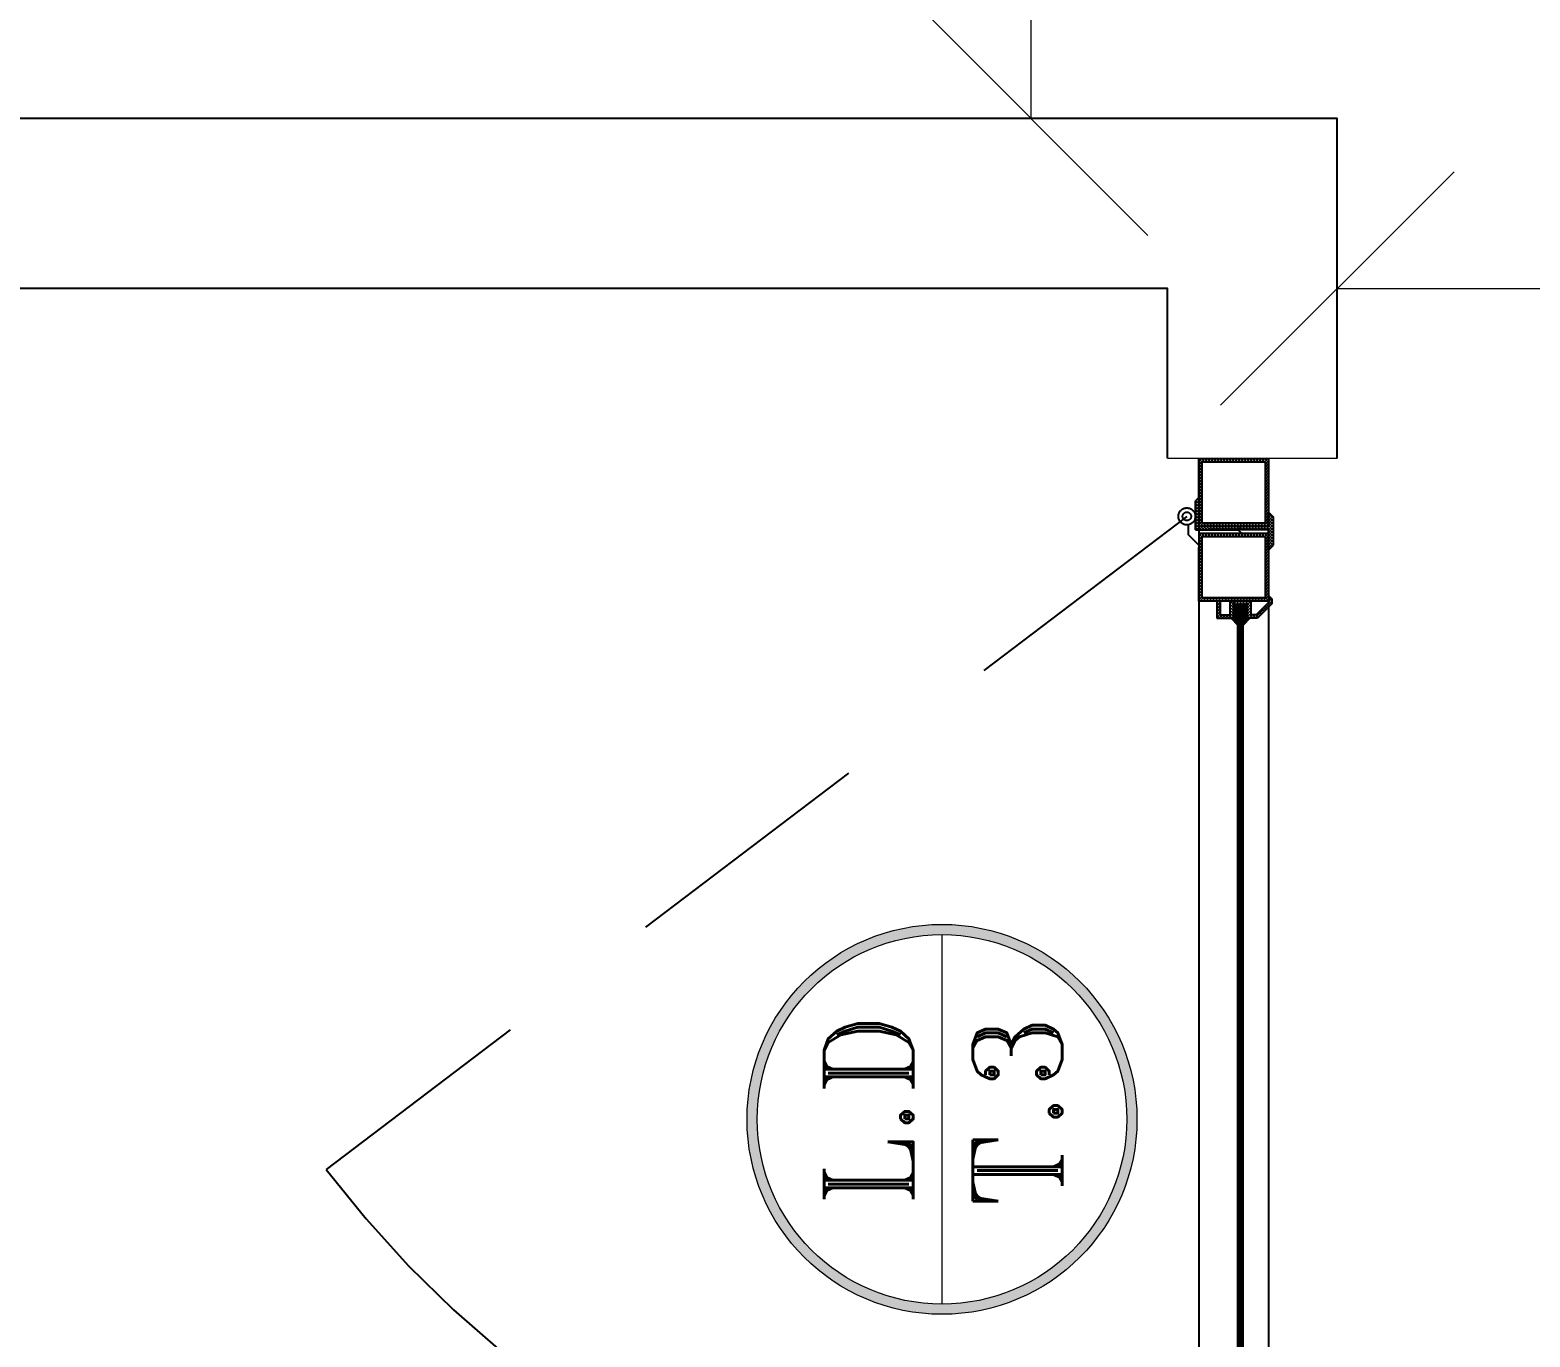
# Model space of a CAD drawing. Header units: metres. Extents: x -355 to 973, y -73 to 238.
# Drawn here: x 499.529 to 500.412, y 214.618 to 215.387 of the extents above; entities that cross this region are included whole.
import ezdxf
from ezdxf.enums import TextEntityAlignment as Align

# ---------------------------------------------------------------- set-up
doc = ezdxf.new("R2010")
doc.units = ezdxf.units.M
doc.header["$LTSCALE"] = 3
doc.header["$MEASUREMENT"] = 0
doc.linetypes.add('ACAD_ISO02W100', pattern=[15, 12, -3])
doc.linetypes.add('HIDDEN2', pattern=[0.1875, 0.125, -0.0625])
doc.layers.add('05', color=21, linetype='Continuous', lineweight=5)
for name, color, linetype in [('2', 51, 'Continuous'), ('4', 4, 'ACAD_ISO02W100'), ('5', 2, 'Continuous'), ('A-FALSE-25-Knuf', 2, 'Continuous'), ('Ditail', 1, 'Continuous')]:
    doc.layers.add(name, color=color, linetype=linetype)
doc.styles.add('ROMANT', font='romant')
doc.styles.get("Standard").update_dxf_attribs({"font": 'arial.ttf'})
doc.dimstyles.new('ahmad', dxfattribs={"dimtxt": 0.2, "dimasz": 0.1375, "dimexe": 0, "dimexo": 0.0625, "dimgap": 0.09, "dimtad": 0, "dimzin": 0, "dimdsep": 46, "dimtxsty": 'Standard', "dimblk": 'OBLIQUE', "dimcen": 0.09, "dimclrd": 245, "dimclrt": 61, "dimadec": 0, "dimazin": 0, "dimtfac": 1, "dimtofl": 0, "dimtmove": 0, "dimatfit": 3, "dimldrblk": 'OBLIQUE', "dimfxl": 0, "dimfxlon": 1, "dimtolj": 1, "dimtzin": 0, "dimlwd": 13, "dimarcsym": 0})

# ---------------------------------------------------------------- blocks, each defined once
blk = doc.blocks.new('dfdfd')
at = {"layer": '05'}
h = blk.add_hatch(color=217, dxfattribs=at)
h.paths.add_polyline_path([(118.60629, 35.51041, 1), (118.83583, 35.51041, 1)])
h.paths.add_polyline_path([(118.82983, 35.51041, 1), (118.61229, 35.51041, 1)], flags=16)
at = {"layer": '05', "color": 217}
blk.add_line((118.61229, 35.51041), (118.82983, 35.51041), dxfattribs=at)
for radius in [0.11477, 0.10877]:
    blk.add_circle((118.72106, 35.51041), radius, dxfattribs=at)
blk = doc.blocks.new('*X66')
at = {"color": 0}
for p, q in [((20.11, 28.06), (20.12, 28.08)), ((20.47, 31.08), (24.02, 34.62)), ((20.55, 27.62), (21.01, 28.08)), ((20.99, 27.18), (21.89, 28.08)), ((21.35, 31.08), (24.02, 33.74)), ((21.43, 26.74), (22.77, 28.08)), ((21.88, 26.29), (23.66, 28.08)), ((22.24, 31.08), (24.74, 33.58)), ((22.32, 25.85), (24.54, 28.08)), ((22.76, 25.41), (25.43, 28.08)), ((23.12, 31.08), (25.62, 33.58)), ((23.2, 24.97), (26.31, 28.08)), ((24.01, 31.08), (26.51, 33.58)), ((24.69, 25.58), (27.19, 28.08)), ((24.89, 31.08), (27.39, 33.58)), ((25.58, 25.58), (32.02, 32.02)), ((25.77, 31.08), (28.27, 33.58)), ((26.46, 25.58), (32.02, 31.13)), ((26.66, 31.08), (29.16, 33.58)), ((27.34, 25.58), (32.02, 30.25)), ((27.54, 31.08), (30.04, 33.58)), ((28.02, 30.67), (30.93, 33.58)), ((28.02, 29.78), (31.81, 33.58)), ((28.02, 28.9), (32.02, 32.9)), ((28.23, 25.58), (32.02, 29.36)), ((29.11, 25.58), (32.02, 28.48)), ((30, 25.58), (32.02, 27.6)), ((30.88, 25.58), (32.02, 26.71)), ((23.64, 24.53), (24.02, 24.9)), ((31.76, 25.58), (32.02, 25.83))]:
    blk.add_line(p, q, dxfattribs=at)
blk = doc.blocks.new('dfgdfg')
for p, q in [((191.815, -169.4684), (191.815, -170.08423)), ((191.85602, -169.55608), (191.85602, -169.55689)), ((191.85602, -169.55689), (191.85602, -169.55608)), ((191.85602, -169.55608), (191.85602, -170.08071))]:
    blk.add_line(p, q)
at = {"layer": '05'}
for p, q in [((191.89653, -169.4684), (191.79653, -169.4684)), ((191.81674, -169.4684), (191.815, -169.47014)), ((191.81851, -169.4684), (191.815, -169.47191)), ((191.817, -169.47064), (191.815, -169.46864)), ((191.817, -169.47241), (191.815, -169.4704)), ((191.81853, -169.4704), (191.81652, -169.4684)), ((191.82028, -169.4684), (191.81827, -169.4704)), ((191.82029, -169.4704), (191.81829, -169.4684)), ((191.82205, -169.4684), (191.82004, -169.4704)), ((191.82206, -169.4704), (191.82006, -169.4684)), ((191.82381, -169.4684), (191.82181, -169.4704)), ((191.82383, -169.4704), (191.82183, -169.4684)), ((191.82558, -169.4684), (191.82358, -169.4704)), ((191.8256, -169.4704), (191.82359, -169.4684)), ((191.82735, -169.4684), (191.82534, -169.4704)), ((191.82737, -169.4704), (191.82536, -169.4684)), ((191.82912, -169.4684), (191.82711, -169.4704)), ((191.82913, -169.4704), (191.82713, -169.4684)), ((191.83088, -169.4684), (191.82888, -169.4704)), ((191.8309, -169.4704), (191.8289, -169.4684)), ((191.83265, -169.4684), (191.83065, -169.4704)), ((191.83267, -169.4704), (191.83067, -169.4684)), ((191.83442, -169.4684), (191.83242, -169.4704)), ((191.83444, -169.4704), (191.83243, -169.4684)), ((191.83619, -169.4684), (191.83418, -169.4704)), ((191.8362, -169.4704), (191.8342, -169.4684)), ((191.83796, -169.4684), (191.83595, -169.4704)), ((191.83797, -169.4704), (191.83597, -169.4684)), ((191.83972, -169.4684), (191.83772, -169.4704)), ((191.83974, -169.4704), (191.83774, -169.4684)), ((191.84149, -169.4684), (191.83949, -169.4704)), ((191.84151, -169.4704), (191.8395, -169.4684)), ((191.84326, -169.4684), (191.84125, -169.4704)), ((191.84328, -169.4704), (191.84127, -169.4684)), ((191.84503, -169.4684), (191.84302, -169.4704)), ((191.84504, -169.4704), (191.84304, -169.4684)), ((191.84679, -169.4684), (191.84479, -169.4704)), ((191.84681, -169.4704), (191.84481, -169.4684)), ((191.84856, -169.4684), (191.84656, -169.4704)), ((191.84858, -169.4704), (191.84658, -169.4684)), ((191.85033, -169.4684), (191.84833, -169.4704)), ((191.85035, -169.4704), (191.84834, -169.4684)), ((191.8521, -169.4684), (191.85009, -169.4704)), ((191.85211, -169.4704), (191.85011, -169.4684)), ((191.85386, -169.4684), (191.85186, -169.4704)), ((191.85388, -169.4704), (191.85188, -169.4684)), ((191.85563, -169.4684), (191.85363, -169.4704)), ((191.85602, -169.47077), (191.85365, -169.4684)), ((191.85602, -169.46978), (191.85401, -169.47178)), ((191.85602, -169.47254), (191.85401, -169.47053)), ((191.85602, -169.47154), (191.85401, -169.47355)), ((191.85602, -169.469), (191.85541, -169.4684)), ((191.817, -169.47167), (191.815, -169.47368)), ((191.817, -169.47418), (191.815, -169.47217)), ((191.817, -169.47344), (191.815, -169.47544)), ((191.817, -169.47594), (191.815, -169.47394)), ((191.817, -169.47521), (191.815, -169.47721)), ((191.817, -169.47771), (191.815, -169.47571)), ((191.817, -169.47698), (191.815, -169.47898)), ((191.817, -169.47948), (191.815, -169.47748)), ((191.817, -169.47874), (191.815, -169.48075)), ((191.817, -169.48125), (191.815, -169.47924)), ((191.85602, -169.4743), (191.85401, -169.4723)), ((191.85602, -169.47331), (191.85401, -169.47532)), ((191.85602, -169.47607), (191.85401, -169.47407)), ((191.85602, -169.47508), (191.85401, -169.47708)), ((191.85602, -169.47784), (191.85401, -169.47584)), ((191.85602, -169.47685), (191.85401, -169.47885)), ((191.85602, -169.47961), (191.85401, -169.4776)), ((191.85602, -169.47862), (191.85401, -169.48062)), ((191.85602, -169.48137), (191.85401, -169.47937)), ((191.85602, -169.48038), (191.85401, -169.48239)), ((191.817, -169.48051), (191.815, -169.48251)), ((191.817, -169.48302), (191.815, -169.48101)), ((191.817, -169.48228), (191.815, -169.48428)), ((191.817, -169.48478), (191.815, -169.48278)), ((191.817, -169.48405), (191.815, -169.48605)), ((191.817, -169.48655), (191.815, -169.48455)), ((191.817, -169.48581), (191.815, -169.48782)), ((191.817, -169.48832), (191.815, -169.48631)), ((191.817, -169.48758), (191.815, -169.48959)), ((191.817, -169.49009), (191.815, -169.48808)), ((191.85602, -169.48314), (191.85401, -169.48114)), ((191.85602, -169.48215), (191.85401, -169.48416)), ((191.85602, -169.48491), (191.85401, -169.48291)), ((191.85602, -169.48392), (191.85401, -169.48592)), ((191.85602, -169.48668), (191.85401, -169.48467)), ((191.85602, -169.48569), (191.85401, -169.48769)), ((191.85602, -169.48845), (191.85401, -169.48644)), ((191.85602, -169.48745), (191.85401, -169.48946)), ((191.85602, -169.49021), (191.85401, -169.48821)), ((191.85602, -169.48922), (191.85401, -169.49123)), ((191.815, -169.49312), (191.81299, -169.49513)), ((191.815, -169.49489), (191.81299, -169.49689)), ((191.815, -169.49692), (191.81299, -169.49492)), ((191.815, -169.49666), (191.81299, -169.49866)), ((191.815, -169.49869), (191.81299, -169.49668)), ((191.815, -169.49515), (191.81314, -169.4933)), ((191.815, -169.49339), (191.81402, -169.49241)), ((191.815, -169.49162), (191.81491, -169.49153)), ((191.817, -169.48935), (191.815, -169.49135)), ((191.817, -169.49185), (191.815, -169.48985)), ((191.817, -169.49112), (191.815, -169.49312)), ((191.817, -169.49362), (191.815, -169.49162)), ((191.817, -169.49289), (191.815, -169.49489)), ((191.817, -169.49539), (191.815, -169.49339)), ((191.817, -169.49465), (191.815, -169.49666)), ((191.817, -169.49716), (191.815, -169.49515)), ((191.817, -169.49642), (191.815, -169.49842)), ((191.817, -169.49892), (191.815, -169.49692)), ((191.85602, -169.49198), (191.85401, -169.48998)), ((191.85602, -169.49099), (191.85401, -169.49299)), ((191.85602, -169.49375), (191.85401, -169.49174)), ((191.85602, -169.49276), (191.85401, -169.49476)), ((191.85602, -169.49552), (191.85401, -169.49351)), ((191.85602, -169.49453), (191.85401, -169.49653)), ((191.85602, -169.49728), (191.85401, -169.49528)), ((191.85602, -169.49629), (191.85401, -169.4983)), ((191.85602, -169.49905), (191.85401, -169.49705)), ((191.85602, -169.49806), (191.85401, -169.50007)), ((191.815, -169.49842), (191.81299, -169.50043)), ((191.815, -169.50046), (191.81299, -169.49845)), ((191.815, -169.50019), (191.81299, -169.5022)), ((191.815, -169.50222), (191.81299, -169.50022)), ((191.815, -169.50196), (191.81299, -169.50396)), ((191.815, -169.50399), (191.81299, -169.50199)), ((191.815, -169.50373), (191.81299, -169.50573)), ((191.815, -169.50576), (191.81299, -169.50376)), ((191.815, -169.5055), (191.81299, -169.5075)), ((191.815, -169.50753), (191.81299, -169.50552)), ((191.817, -169.49819), (191.815, -169.50019)), ((191.817, -169.50069), (191.815, -169.49869)), ((191.817, -169.49996), (191.815, -169.50196)), ((191.817, -169.50246), (191.815, -169.50046)), ((191.817, -169.50172), (191.815, -169.50373)), ((191.817, -169.50423), (191.815, -169.50222)), ((191.817, -169.50349), (191.815, -169.5055)), ((191.817, -169.506), (191.815, -169.50399)), ((191.817, -169.50526), (191.815, -169.50726)), ((191.81771, -169.50848), (191.815, -169.50576)), ((191.81756, -169.50647), (191.81555, -169.50848)), ((191.81932, -169.50647), (191.81732, -169.50848)), ((191.81948, -169.50848), (191.81748, -169.50647)), ((191.82109, -169.50647), (191.81909, -169.50848)), ((191.82125, -169.50848), (191.81924, -169.50647)), ((191.82286, -169.50647), (191.82086, -169.50848)), ((191.82302, -169.50848), (191.82101, -169.50647)), ((191.82463, -169.50647), (191.82262, -169.50848)), ((191.82478, -169.50848), (191.82278, -169.50647)), ((191.8264, -169.50647), (191.82439, -169.50848)), ((191.82655, -169.50848), (191.82455, -169.50647)), ((191.82816, -169.50647), (191.82616, -169.50848)), ((191.82832, -169.50848), (191.82631, -169.50647)), ((191.82993, -169.50647), (191.82793, -169.50848)), ((191.83009, -169.50848), (191.82808, -169.50647)), ((191.8317, -169.50647), (191.8297, -169.50848)), ((191.83185, -169.50848), (191.82985, -169.50647)), ((191.83347, -169.50647), (191.83146, -169.50848)), ((191.83362, -169.50848), (191.83162, -169.50647)), ((191.83523, -169.50647), (191.83323, -169.50848)), ((191.83539, -169.50848), (191.83339, -169.50647)), ((191.837, -169.50647), (191.835, -169.50848)), ((191.83716, -169.50848), (191.83515, -169.50647)), ((191.83877, -169.50647), (191.83677, -169.50848)), ((191.83893, -169.50848), (191.83692, -169.50647)), ((191.84054, -169.50647), (191.83853, -169.50848)), ((191.84069, -169.50848), (191.83869, -169.50647)), ((191.84231, -169.50647), (191.8403, -169.50848)), ((191.84246, -169.50848), (191.84046, -169.50647)), ((191.84407, -169.50647), (191.84207, -169.50848)), ((191.84423, -169.50848), (191.84222, -169.50647)), ((191.84584, -169.50647), (191.84384, -169.50848)), ((191.846, -169.50848), (191.84399, -169.50647)), ((191.84761, -169.50647), (191.8456, -169.50848)), ((191.84776, -169.50848), (191.84576, -169.50647)), ((191.84938, -169.50647), (191.84737, -169.50848)), ((191.84953, -169.50848), (191.84753, -169.50647)), ((191.85114, -169.50647), (191.84914, -169.50848)), ((191.8513, -169.50848), (191.8493, -169.50647)), ((191.85291, -169.50647), (191.85091, -169.50848)), ((191.85307, -169.50848), (191.85106, -169.50647)), ((191.85602, -169.50513), (191.85268, -169.50848)), ((191.85484, -169.50848), (191.85283, -169.50647)), ((191.85602, -169.50082), (191.85401, -169.49882)), ((191.85602, -169.49983), (191.85401, -169.50183)), ((191.85602, -169.50259), (191.85401, -169.50058)), ((191.85602, -169.5016), (191.85401, -169.5036)), ((191.85602, -169.50436), (191.85401, -169.50235)), ((191.85602, -169.50336), (191.85401, -169.50537)), ((191.85602, -169.50612), (191.85401, -169.50412)), ((191.85602, -169.50789), (191.85401, -169.50589)), ((191.85902, -169.50566), (191.85421, -169.51048)), ((191.85681, -169.50081), (191.85602, -169.5016)), ((191.85902, -169.50383), (191.85602, -169.50082)), ((191.85769, -169.50169), (191.85602, -169.50336)), ((191.85858, -169.50257), (191.85602, -169.50513)), ((191.85902, -169.50559), (191.85602, -169.50259)), ((191.85902, -169.50389), (191.85602, -169.5069)), ((191.85902, -169.50736), (191.85602, -169.50436)), ((191.85902, -169.50913), (191.85602, -169.50612)), ((191.815, -169.50726), (191.81299, -169.50927)), ((191.81618, -169.51048), (191.81299, -169.50729)), ((191.81441, -169.51048), (191.81299, -169.50906)), ((191.81555, -169.50848), (191.81355, -169.51048)), ((191.81594, -169.50848), (191.815, -169.50753)), ((191.81508, -169.51248), (191.815, -169.51257)), ((191.81685, -169.51248), (191.815, -169.51433)), ((191.81862, -169.51248), (191.815, -169.5161)), ((191.817, -169.51483), (191.815, -169.51283)), ((191.817, -169.5166), (191.815, -169.5146)), ((191.81732, -169.50848), (191.81532, -169.51048)), ((191.81795, -169.51048), (191.81594, -169.50848)), ((191.81842, -169.51449), (191.81642, -169.51248)), ((191.81909, -169.50848), (191.81708, -169.51048)), ((191.81972, -169.51048), (191.81771, -169.50848)), ((191.82019, -169.51449), (191.81818, -169.51248)), ((191.82038, -169.51248), (191.81838, -169.51449)), ((191.82086, -169.50848), (191.81885, -169.51048)), ((191.82148, -169.51048), (191.81948, -169.50848)), ((191.82196, -169.51449), (191.81995, -169.51248)), ((191.82215, -169.51248), (191.82015, -169.51449)), ((191.82262, -169.50848), (191.82062, -169.51048)), ((191.82325, -169.51048), (191.82125, -169.50848)), ((191.82372, -169.51449), (191.82172, -169.51248)), ((191.82392, -169.51248), (191.82192, -169.51449)), ((191.82439, -169.50848), (191.82239, -169.51048)), ((191.82502, -169.51048), (191.82302, -169.50848)), ((191.82549, -169.51449), (191.82349, -169.51248)), ((191.82569, -169.51248), (191.82368, -169.51449)), ((191.82616, -169.50848), (191.82416, -169.51048)), ((191.82679, -169.51048), (191.82478, -169.50848)), ((191.82726, -169.51449), (191.82526, -169.51248)), ((191.82745, -169.51248), (191.82545, -169.51449)), ((191.82793, -169.50848), (191.82592, -169.51048)), ((191.82855, -169.51048), (191.82655, -169.50848)), ((191.82903, -169.51449), (191.82702, -169.51248)), ((191.82922, -169.51248), (191.82722, -169.51449)), ((191.8297, -169.50848), (191.82769, -169.51048)), ((191.83032, -169.51048), (191.82832, -169.50848)), ((191.8308, -169.51449), (191.82879, -169.51248)), ((191.83099, -169.51248), (191.82899, -169.51449)), ((191.83146, -169.50848), (191.82946, -169.51048)), ((191.83209, -169.51048), (191.83009, -169.50848)), ((191.83256, -169.51449), (191.83056, -169.51248)), ((191.83276, -169.51248), (191.83075, -169.51449)), ((191.83323, -169.50848), (191.83123, -169.51048)), ((191.83386, -169.51048), (191.83185, -169.50848)), ((191.83433, -169.51449), (191.83233, -169.51248)), ((191.83453, -169.51248), (191.83252, -169.51449)), ((191.835, -169.50848), (191.83299, -169.51048)), ((191.83563, -169.51048), (191.83362, -169.50848)), ((191.8361, -169.51449), (191.83409, -169.51248)), ((191.83629, -169.51248), (191.83429, -169.51449)), ((191.83677, -169.50848), (191.83476, -169.51048)), ((191.83739, -169.51048), (191.83539, -169.50848)), ((191.83787, -169.51449), (191.83586, -169.51248)), ((191.83806, -169.51248), (191.83606, -169.51449)), ((191.83853, -169.50848), (191.83653, -169.51048)), ((191.8386, -169.50992), (191.83716, -169.50848)), ((191.83963, -169.51449), (191.83763, -169.51248)), ((191.83983, -169.51248), (191.83783, -169.51449)), ((191.8403, -169.50848), (191.8383, -169.51048)), ((191.83916, -169.51048), (191.8386, -169.50992)), ((191.83949, -169.50904), (191.83893, -169.50848)), ((191.8414, -169.51449), (191.8394, -169.51248)), ((191.84093, -169.51048), (191.83949, -169.50904)), ((191.8416, -169.51248), (191.83959, -169.51449)), ((191.84207, -169.50848), (191.84007, -169.51048)), ((191.8427, -169.51048), (191.84069, -169.50848)), ((191.84317, -169.51449), (191.84117, -169.51248)), ((191.84336, -169.51248), (191.84136, -169.51449)), ((191.84384, -169.50848), (191.84183, -169.51048)), ((191.84446, -169.51048), (191.84246, -169.50848)), ((191.84494, -169.51449), (191.84293, -169.51248)), ((191.84513, -169.51248), (191.84313, -169.51449)), ((191.8456, -169.50848), (191.8436, -169.51048)), ((191.84623, -169.51048), (191.84423, -169.50848)), ((191.8467, -169.51449), (191.8447, -169.51248)), ((191.8469, -169.51248), (191.8449, -169.51449)), ((191.84737, -169.50848), (191.84537, -169.51048)), ((191.848, -169.51048), (191.846, -169.50848)), ((191.84847, -169.51449), (191.84647, -169.51248)), ((191.84867, -169.51248), (191.84666, -169.51449)), ((191.84914, -169.50848), (191.84714, -169.51048)), ((191.84977, -169.51048), (191.84776, -169.50848)), ((191.85024, -169.51449), (191.84824, -169.51248)), ((191.85044, -169.51248), (191.84843, -169.51449)), ((191.85091, -169.50848), (191.8489, -169.51048)), ((191.85154, -169.51048), (191.84953, -169.50848)), ((191.85201, -169.51449), (191.85, -169.51248)), ((191.8522, -169.51248), (191.8502, -169.51449)), ((191.85268, -169.50848), (191.85067, -169.51048)), ((191.8533, -169.51048), (191.8513, -169.50848)), ((191.85378, -169.51449), (191.85177, -169.51248)), ((191.85397, -169.51248), (191.85197, -169.51449)), ((191.85444, -169.50848), (191.85244, -169.51048)), ((191.85507, -169.51048), (191.85307, -169.50848)), ((191.85602, -169.51496), (191.85354, -169.51248)), ((191.85574, -169.51248), (191.85374, -169.51449)), ((191.85602, -169.51397), (191.85401, -169.51597)), ((191.85602, -169.51673), (191.85401, -169.51473)), ((191.85602, -169.5069), (191.85444, -169.50848)), ((191.85902, -169.51266), (191.85484, -169.50848)), ((191.85602, -169.51319), (191.85531, -169.51248)), ((191.85902, -169.50743), (191.85598, -169.51048)), ((191.85902, -169.5109), (191.85602, -169.50789)), ((191.85902, -169.5092), (191.85602, -169.5122)), ((191.85902, -169.51096), (191.85602, -169.51397)), ((191.85902, -169.51443), (191.85602, -169.51143)), ((191.85902, -169.51273), (191.85602, -169.51574)), ((191.85902, -169.5162), (191.85602, -169.51319)), ((191.85902, -169.5145), (191.85602, -169.51751)), ((191.85902, -169.51797), (191.85602, -169.51496)), ((191.817, -169.51587), (191.815, -169.51787)), ((191.817, -169.51837), (191.815, -169.51637)), ((191.817, -169.51763), (191.815, -169.51964)), ((191.817, -169.52014), (191.815, -169.51813)), ((191.817, -169.5194), (191.815, -169.52141)), ((191.817, -169.52191), (191.815, -169.5199)), ((191.817, -169.52117), (191.815, -169.52317)), ((191.817, -169.52367), (191.815, -169.52167)), ((191.817, -169.52294), (191.815, -169.52494)), ((191.817, -169.52544), (191.815, -169.52344)), ((191.85602, -169.51574), (191.85401, -169.51774)), ((191.85602, -169.5185), (191.85401, -169.51649)), ((191.85602, -169.51751), (191.85401, -169.51951)), ((191.85602, -169.52027), (191.85401, -169.51826)), ((191.85602, -169.51927), (191.85401, -169.52128)), ((191.85602, -169.52203), (191.85401, -169.52003)), ((191.85602, -169.52104), (191.85401, -169.52305)), ((191.85602, -169.5238), (191.85401, -169.5218)), ((191.85602, -169.52281), (191.85401, -169.52481)), ((191.85602, -169.52557), (191.85401, -169.52356)), ((191.85902, -169.51627), (191.85602, -169.51927)), ((191.85891, -169.51962), (191.85602, -169.51673)), ((191.85902, -169.51804), (191.85602, -169.52104)), ((191.85802, -169.5205), (191.85602, -169.5185)), ((191.85714, -169.52138), (191.85602, -169.52027)), ((191.85625, -169.52227), (191.85602, -169.52203)), ((191.817, -169.5247), (191.815, -169.52671)), ((191.817, -169.52721), (191.815, -169.52521)), ((191.817, -169.52647), (191.815, -169.52848)), ((191.817, -169.52898), (191.815, -169.52697)), ((191.817, -169.52824), (191.815, -169.53024)), ((191.817, -169.53074), (191.815, -169.52874)), ((191.817, -169.53001), (191.815, -169.53201)), ((191.817, -169.53251), (191.815, -169.53051)), ((191.817, -169.53178), (191.815, -169.53378)), ((191.817, -169.53428), (191.815, -169.53228)), ((191.85602, -169.52458), (191.85401, -169.52658)), ((191.85602, -169.52734), (191.85401, -169.52533)), ((191.85602, -169.52635), (191.85401, -169.52835)), ((191.85602, -169.5291), (191.85401, -169.5271)), ((191.85602, -169.52811), (191.85401, -169.53012)), ((191.85602, -169.53087), (191.85401, -169.52887)), ((191.85602, -169.52988), (191.85401, -169.53188)), ((191.85602, -169.53264), (191.85401, -169.53064)), ((191.85602, -169.53165), (191.85401, -169.53365)), ((191.85602, -169.53441), (191.85401, -169.5324)), ((191.817, -169.53354), (191.815, -169.53555)), ((191.817, -169.53605), (191.815, -169.53404)), ((191.817, -169.53531), (191.815, -169.53732)), ((191.817, -169.53782), (191.815, -169.53581)), ((191.817, -169.53708), (191.815, -169.53908)), ((191.817, -169.53958), (191.815, -169.53758)), ((191.817, -169.53885), (191.815, -169.54085)), ((191.817, -169.54135), (191.815, -169.53935)), ((191.817, -169.54061), (191.815, -169.54262)), ((191.817, -169.54312), (191.815, -169.54112)), ((191.85602, -169.53342), (191.85401, -169.53542)), ((191.85602, -169.53618), (191.85401, -169.53417)), ((191.85602, -169.53518), (191.85401, -169.53719)), ((191.85602, -169.53794), (191.85401, -169.53594)), ((191.85602, -169.53695), (191.85401, -169.53896)), ((191.85602, -169.53971), (191.85401, -169.53771)), ((191.85602, -169.53872), (191.85401, -169.54072)), ((191.85602, -169.54148), (191.85401, -169.53947)), ((191.85602, -169.54049), (191.85401, -169.54249)), ((191.85602, -169.54325), (191.85401, -169.54124)), ((191.817, -169.54238), (191.815, -169.54439)), ((191.817, -169.54489), (191.815, -169.54288)), ((191.817, -169.54415), (191.815, -169.54615)), ((191.817, -169.54665), (191.815, -169.54465)), ((191.817, -169.54592), (191.815, -169.54792)), ((191.817, -169.54842), (191.815, -169.54642)), ((191.817, -169.54769), (191.815, -169.54969)), ((191.817, -169.55019), (191.815, -169.54819)), ((191.817, -169.54945), (191.815, -169.55146)), ((191.81761, -169.55256), (191.815, -169.54995)), ((191.81766, -169.55056), (191.81566, -169.55256)), ((191.81937, -169.55256), (191.81737, -169.55056)), ((191.81943, -169.55056), (191.81743, -169.55256)), ((191.82114, -169.55256), (191.81914, -169.55056)), ((191.8212, -169.55056), (191.81919, -169.55256)), ((191.82291, -169.55256), (191.8209, -169.55056)), ((191.82297, -169.55056), (191.82096, -169.55256)), ((191.82468, -169.55256), (191.82267, -169.55056)), ((191.82473, -169.55056), (191.82273, -169.55256)), ((191.82644, -169.55256), (191.82444, -169.55056)), ((191.8265, -169.55056), (191.8245, -169.55256)), ((191.82821, -169.55256), (191.82621, -169.55056)), ((191.82827, -169.55056), (191.82627, -169.55256)), ((191.82998, -169.55256), (191.82798, -169.55056)), ((191.83004, -169.55056), (191.82803, -169.55256)), ((191.83175, -169.55256), (191.82974, -169.55056)), ((191.83181, -169.55056), (191.8298, -169.55256)), ((191.83352, -169.55256), (191.83151, -169.55056)), ((191.83357, -169.55056), (191.83157, -169.55256)), ((191.83528, -169.55256), (191.83328, -169.55056)), ((191.83534, -169.55056), (191.83334, -169.55256)), ((191.83705, -169.55256), (191.83505, -169.55056)), ((191.83711, -169.55056), (191.8351, -169.55256)), ((191.83882, -169.55256), (191.83681, -169.55056)), ((191.83888, -169.55056), (191.83687, -169.55256)), ((191.84059, -169.55256), (191.83858, -169.55056)), ((191.84064, -169.55056), (191.83864, -169.55256)), ((191.84235, -169.55256), (191.84035, -169.55056)), ((191.84241, -169.55056), (191.84041, -169.55256)), ((191.84412, -169.55256), (191.84212, -169.55056)), ((191.84418, -169.55056), (191.84218, -169.55256)), ((191.84589, -169.55256), (191.84389, -169.55056)), ((191.84595, -169.55056), (191.84394, -169.55256)), ((191.84766, -169.55256), (191.84565, -169.55056)), ((191.84772, -169.55056), (191.84571, -169.55256)), ((191.84943, -169.55256), (191.84742, -169.55056)), ((191.84948, -169.55056), (191.84748, -169.55256)), ((191.85119, -169.55256), (191.84919, -169.55056)), ((191.85125, -169.55056), (191.84925, -169.55256)), ((191.85296, -169.55256), (191.85096, -169.55056)), ((191.85302, -169.55056), (191.85101, -169.55256)), ((191.85473, -169.55256), (191.85272, -169.55056)), ((191.85602, -169.54933), (191.85278, -169.55256)), ((191.85602, -169.54226), (191.85401, -169.54426)), ((191.85602, -169.54501), (191.85401, -169.54301)), ((191.85602, -169.54402), (191.85401, -169.54603)), ((191.85602, -169.54678), (191.85401, -169.54478)), ((191.85602, -169.54579), (191.85401, -169.54779)), ((191.85602, -169.54855), (191.85401, -169.54655)), ((191.85602, -169.54756), (191.85401, -169.54956)), ((191.85602, -169.55032), (191.85401, -169.54831)), ((191.85602, -169.55209), (191.85401, -169.55008)), ((191.85615, -169.5492), (191.85602, -169.54933)), ((191.85703, -169.55008), (191.85602, -169.55109)), ((191.85802, -169.55232), (191.85602, -169.55032)), ((191.85791, -169.55097), (191.85602, -169.55286)), ((191.81584, -169.55256), (191.815, -169.55172)), ((191.82627, -169.55256), (191.82553, -169.5533)), ((191.82754, -169.55306), (191.82553, -169.55506)), ((191.82754, -169.55542), (191.82553, -169.55342)), ((191.82754, -169.55483), (191.82553, -169.55683)), ((191.82754, -169.55719), (191.82553, -169.55519)), ((191.82754, -169.5566), (191.82553, -169.5586)), ((191.82754, -169.55896), (191.82553, -169.55695)), ((191.82754, -169.55836), (191.82553, -169.56037)), ((191.82939, -169.56258), (191.82553, -169.55872)), ((191.82754, -169.55365), (191.82644, -169.55256)), ((191.83555, -169.55919), (191.83216, -169.56258)), ((191.8351, -169.55256), (191.83355, -169.55412)), ((191.83555, -169.5546), (191.83355, -169.5526)), ((191.83555, -169.55388), (191.83355, -169.55589)), ((191.83555, -169.55637), (191.83355, -169.55436)), ((191.83555, -169.55565), (191.83355, -169.55765)), ((191.83555, -169.55814), (191.83355, -169.55613)), ((191.83555, -169.55742), (191.83355, -169.55942)), ((191.83555, -169.5599), (191.83355, -169.5579)), ((191.83555, -169.56167), (191.83355, -169.55967)), ((191.83555, -169.55283), (191.83528, -169.55256)), ((191.83687, -169.55256), (191.83555, -169.55388)), ((191.83729, -169.55457), (191.83555, -169.55283)), ((191.83864, -169.55256), (191.83664, -169.55457)), ((191.83906, -169.55457), (191.83705, -169.55256)), ((191.84041, -169.55256), (191.8384, -169.55457)), ((191.84082, -169.55457), (191.83882, -169.55256)), ((191.84218, -169.55256), (191.84017, -169.55457)), ((191.84259, -169.55457), (191.84059, -169.55256)), ((191.84394, -169.55256), (191.84194, -169.55457)), ((191.84557, -169.55578), (191.84235, -169.55256)), ((191.84557, -169.5527), (191.84357, -169.55471)), ((191.84557, -169.55447), (191.84357, -169.55647)), ((191.84557, -169.55755), (191.84357, -169.55554)), ((191.84557, -169.55624), (191.84357, -169.55824)), ((191.84557, -169.55932), (191.84357, -169.55731)), ((191.84557, -169.55801), (191.84357, -169.56001)), ((191.84707, -169.56258), (191.84357, -169.55908)), ((191.84557, -169.55977), (191.84357, -169.56178)), ((191.84557, -169.55401), (191.84412, -169.55256)), ((191.85802, -169.55263), (191.84807, -169.56258)), ((191.85095, -169.56116), (191.84953, -169.55974)), ((191.85183, -169.56027), (191.85041, -169.55886)), ((191.85272, -169.55939), (191.8513, -169.55797)), ((191.8536, -169.5585), (191.85218, -169.55709)), ((191.85448, -169.55762), (191.85307, -169.5562)), ((191.85537, -169.55674), (191.85395, -169.55532)), ((191.85602, -169.55109), (191.85455, -169.55256)), ((191.85625, -169.55585), (191.85483, -169.55444)), ((191.85713, -169.55497), (191.85572, -169.55355)), ((191.85802, -169.55408), (191.85602, -169.55209)), ((191.82754, -169.56013), (191.82553, -169.56214)), ((191.82763, -169.56258), (191.82553, -169.56049)), ((191.82586, -169.56258), (191.82553, -169.56226)), ((191.82886, -169.56058), (191.82685, -169.56258)), ((191.83062, -169.56058), (191.82862, -169.56258)), ((191.83116, -169.56258), (191.82916, -169.56058)), ((191.83239, -169.56058), (191.83039, -169.56258)), ((191.83293, -169.56258), (191.83092, -169.56058)), ((191.8347, -169.56258), (191.83269, -169.56058)), ((191.83555, -169.56095), (191.83392, -169.56258)), ((191.8453, -169.56258), (191.84357, -169.56085)), ((191.84653, -169.56058), (191.84453, -169.56258)), ((191.8483, -169.56058), (191.8463, -169.56258)), ((191.84884, -169.56258), (191.84683, -169.56058)), ((191.85006, -169.56204), (191.8486, -169.56058))]:
    blk.add_line(p, q, dxfattribs=at)
at = {"layer": '2'}
for p, q in [((191.83868, -170.07822), (191.83868, -169.55857)), ((191.83931, -170.07822), (191.83931, -169.55857)), ((191.83994, -170.07822), (191.83994, -169.55857)), ((191.84056, -170.07822), (191.84056, -169.55857))]:
    blk.add_line(p, q, dxfattribs=at)
at = {"layer": '4'}
for p, q in [((191.815, -169.4684), (191.85602, -169.4684)), ((191.815, -169.49144), (191.815, -169.4684)), ((191.817, -169.4704), (191.85401, -169.4704)), ((191.817, -169.50647), (191.817, -169.4704)), ((191.85401, -169.4704), (191.85401, -169.50647)), ((191.85602, -169.4684), (191.85602, -169.50002)), ((191.815, -169.49144), (191.81299, -169.49345)), ((191.81299, -169.51048), (191.81299, -169.49345)), ((191.815, -169.49645), (191.815, -169.50848)), ((191.85401, -169.50647), (191.817, -169.50647)), ((191.85602, -169.50002), (191.85902, -169.50302)), ((191.85902, -169.5195), (191.85902, -169.50302)), ((191.80898, -169.51349), (191.80898, -169.50747)), ((191.815, -169.5195), (191.80898, -169.51349)), ((191.81299, -169.51048), (191.83804, -169.51048)), ((191.817, -169.51449), (191.85401, -169.51449)), ((191.817, -169.55056), (191.817, -169.51449)), ((191.85602, -169.51048), (191.82101, -169.51048)), ((191.84005, -169.50848), (191.83804, -169.51048)), ((191.84005, -169.51248), (191.83804, -169.51048)), ((191.84005, -169.51248), (191.85602, -169.51248)), ((191.85401, -169.51449), (191.85401, -169.55056)), ((191.85602, -169.51248), (191.85602, -169.51048)), ((191.815, -169.5195), (191.815, -169.52094)), ((191.815, -169.55256), (191.815, -169.52094)), ((191.85602, -169.5225), (191.85902, -169.5195)), ((191.85602, -169.5225), (191.85602, -169.54907)), ((191.85401, -169.55056), (191.817, -169.55056)), ((191.85602, -169.54907), (191.85802, -169.55107)), ((191.82553, -169.55256), (191.815, -169.55256)), ((191.82553, -169.55256), (191.82553, -169.56258)), ((191.82754, -169.55256), (191.82754, -169.56058)), ((191.83355, -169.55256), (191.82754, -169.55256)), ((191.83355, -169.56058), (191.83355, -169.55256)), ((191.83555, -169.56258), (191.83555, -169.55256)), ((191.84357, -169.55457), (191.83555, -169.55457)), ((191.84106, -169.55857), (191.83806, -169.55857)), ((191.83806, -170.07822), (191.83806, -169.55857)), ((191.84106, -170.07822), (191.84106, -169.55857)), ((191.84357, -169.56258), (191.84357, -169.55457)), ((191.85602, -169.55256), (191.84557, -169.55256)), ((191.84557, -169.55256), (191.84557, -169.56058)), ((191.85602, -169.55325), (191.84869, -169.56058)), ((191.85802, -169.55408), (191.84952, -169.56258)), ((191.85602, -169.55256), (191.85602, -169.55325)), ((191.85802, -169.55107), (191.85802, -169.55408)), ((191.82553, -169.56258), (191.83555, -169.56258)), ((191.82754, -169.56058), (191.83355, -169.56058)), ((191.83412, -169.56258), (191.83806, -169.56651)), ((191.845, -169.56258), (191.84106, -169.56651)), ((191.84952, -169.56258), (191.84357, -169.56258)), ((191.84869, -169.56058), (191.84557, -169.56058))]:
    blk.add_line(p, q, dxfattribs=at)
for radius in [0.00501, 0.0025]:
    blk.add_circle((191.80798, -169.50256), radius, dxfattribs=at)
at = {"layer": '5'}
for p, q in [((191.815, -169.50848), (191.815, -169.49144)), ((191.85602, -169.50848), (191.85602, -169.50002)), ((191.85602, -169.50848), (191.815, -169.50848)), ((191.815, -169.51248), (191.84005, -169.51248)), ((191.815, -169.51248), (191.815, -169.5195)), ((191.85602, -169.5225), (191.85602, -169.51248)), ((191.85602, -169.54907), (191.85602, -169.55256)), ((191.82754, -169.55256), (191.82553, -169.55256)), ((191.83555, -169.55256), (191.83355, -169.55256)), ((191.83555, -169.55256), (191.84557, -169.55256))]:
    blk.add_line(p, q, dxfattribs=at)
at = {"layer": 'Ditail', "color": 1, "linetype": 'HIDDEN2', "ltscale": 0.4}
blk.add_line((191.80798, -169.50256), (191.30127, -169.88697), dxfattribs=at)
blk.add_arc((191.80798, -169.50256), 0.63603, 217.18484, 270.45132, dxfattribs=at)
at = {"layer": '05', "rotation": 90}
blk.add_blockref('dfdfd', (227.17427, -288.5786), dxfattribs=at)
at = {"layer": '2', "xscale": 0.001001994631451453, "yscale": 0.001001994631451453, "zscale": 0.001001994631451453, "rotation": 90}
blk.add_blockref('*X66', (191.8692, -169.58665), dxfattribs=at)
at = {"layer": 'A-FALSE-25-Knuf', "style": 'ROMANT'}
for s, p in [('L.D', (191.64691, -169.8517)), ('T.3', (191.73451, -169.85278))]:
    blk.add_text(s, height=0.052526, rotation=90, dxfattribs=at).set_placement(p, align=Align.CENTER)
blk = doc.blocks.new('_Oblique')
at = {"color": 0, "linetype": 'ByBlock', "lineweight": -2}
blk.add_line((-0.5, -0.5), (0.5, 0.5), dxfattribs=at)
blk = doc.blocks.new('*D158')
at = {"color": 245, "lineweight": 13, "transparency": 16777216}
for p, q in [((500.29855, 215.23483), (501.47819, 215.23483)), ((503.35705, 215.23483), (502.17742, 215.23483))]:
    blk.add_line(p, q, dxfattribs=at)
at = {"layer": 'Defpoints', "color": 0, "transparency": 16777216}
for p in [(500.29855, 215.23483), (503.35705, 215.23483), (503.35705, 215.23483)]:
    blk.add_point(p, dxfattribs=at)
at = {"color": 245, "lineweight": 13, "transparency": 16777216, "xscale": 0.1375, "yscale": 0.1375, "zscale": 0.1375, "rotation": 180}
blk.add_blockref('_Oblique', (500.29855, 215.23483), dxfattribs=at)
at = {"color": 245, "lineweight": 13, "transparency": 16777216, "xscale": 0.1375, "yscale": 0.1375, "zscale": 0.1375}
blk.add_blockref('_Oblique', (503.35705, 215.23483), dxfattribs=at)
at = {"color": 61, "transparency": 16777216, "insert": (501.8278, 215.23483), "char_height": 0.2, "attachment_point": 5}
blk.add_mtext('\\A1;3.06', dxfattribs=at)
blk = doc.blocks.new('*D165')
at = {"color": 245, "lineweight": 13, "transparency": 16777216}
for p, q in [((500.11838, 219.03483), (500.11838, 217.53417)), ((500.11838, 215.33483), (500.11838, 216.83548))]:
    blk.add_line(p, q, dxfattribs=at)
at = {"layer": 'Defpoints', "color": 0, "transparency": 16777216}
for p in [(500.11838, 219.03483), (500.11838, 215.33483), (500.11838, 215.33483)]:
    blk.add_point(p, dxfattribs=at)
at = {"color": 245, "lineweight": 13, "transparency": 16777216, "xscale": 0.1375, "yscale": 0.1375, "zscale": 0.1375}
for p, rotation in [((500.11838, 219.03483), 90), ((500.11838, 215.33483), 270)]:
    blk.add_blockref('_Oblique', p, dxfattribs=dict(at, rotation=rotation))
at = {"color": 61, "transparency": 16777216, "insert": (500.11838, 217.18483), "char_height": 0.2, "attachment_point": 5, "rotation": 90}
blk.add_mtext('\\A1;3.70', dxfattribs=at)

msp = doc.modelspace()

# ---------------------------------------------------------------- linework, layer by layer
for points in [[(500.29855, 215.13483), (500.29855, 215.33483), (498.55855, 215.33483), (498.55855, 219.03483)], [(500.19855, 215.13483), (500.19855, 215.23483), (498.55855, 215.23483), (498.55855, 214.13483), (500.19855, 214.13483), (500.19855, 214.44201)]]:
    msp.add_lwpolyline(points)

# ---------------------------------------------------------------- block references
msp.add_blockref('dfgdfg', (308.40203, 384.60322))

# ---------------------------------------------------------------- dimensions: what is measured, and where the dimension line sits
dim = msp.add_linear_dim(base=(500.11838, 215.33483), p1=(500.11838, 219.03483), p2=(500.11838, 215.33483), angle=90, dimstyle='ahmad')
dim.commit()
dim.dimension.update_dxf_attribs({"geometry": '*D165', "text_midpoint": (500.11838, 217.18483)})
dim = msp.add_linear_dim(base=(503.35705, 215.23483), p1=(500.29855, 215.23483), p2=(503.35705, 215.23483), dimstyle='ahmad')
dim.commit()
dim.dimension.update_dxf_attribs({"geometry": '*D158', "text_midpoint": (501.8278, 215.23483)})

doc.saveas('drawing.dxf')
